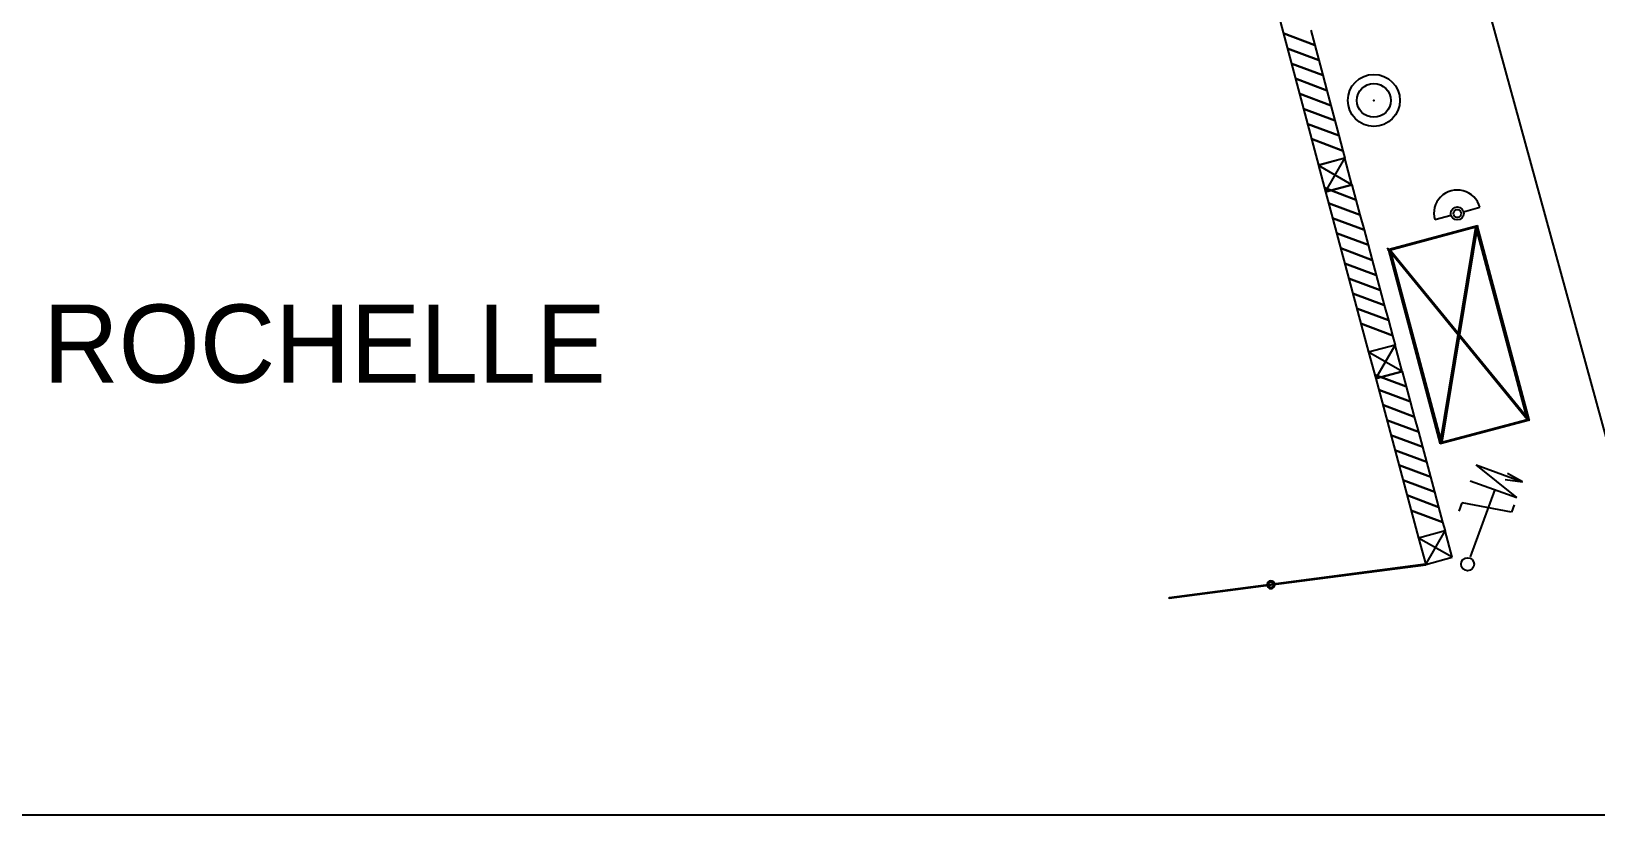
# Model space of a CAD drawing. Extents: x -215 to 206, y -120 to -34.
# Drawn here: x -153.79 to -129.74, y -120.09 to -108.04 of the extents above; entities that cross this region are included whole.
import ezdxf
from ezdxf.enums import TextEntityAlignment as Align

# ---------------------------------------------------------------- set-up
doc = ezdxf.new("R2010")
doc.units = 0
doc.header["$MEASUREMENT"] = 0
doc.layers.add('TOP$BATI', color=7, linetype='CONTINUOUS')
doc.styles.add('txt', font='TXT', dxfattribs={"height": 0.2})

msp = doc.modelspace()

# ---------------------------------------------------------------- linework, layer by layer
at = {"layer": 'TOP$BATI', "color": 7, "linetype": 'Continuous'}
for p, q in [((-131.697, -106.57, 991.352), (-128.745, -117.346, 991.352)), ((-134.71, -107.432, 1000.18), (-134.002, -110.101, 1000.18)), ((-134.058, -108.252, 1000.18), (-134.541, -108.07, 1000.18)), ((-134.541, -108.07, 1000.18), (-134.058, -108.252, 1000.18)), ((-134.119, -108.02, 1000.18), (-134.058, -108.252, 1000.18)), ((-133.996, -108.484, 1000.18), (-134.479, -108.302, 1000.18)), ((-134.479, -108.302, 1000.18), (-133.996, -108.484, 1000.18)), ((-134.058, -108.252, 1000.18), (-133.996, -108.484, 1000.18)), ((-133.996, -108.484, 1000.18), (-133.935, -108.716, 1000.18)), ((-133.935, -108.716, 1000.18), (-134.418, -108.534, 1000.18)), ((-134.418, -108.534, 1000.18), (-133.935, -108.716, 1000.18)), ((-133.935, -108.716, 1000.18), (-133.873, -108.948, 1000.18)), ((-133.873, -108.948, 1000.18), (-134.356, -108.766, 1000.18)), ((-134.356, -108.766, 1000.18), (-133.873, -108.948, 1000.18)), ((-133.873, -108.948, 1000.18), (-133.812, -109.18, 1000.18)), ((-133.812, -109.18, 1000.18), (-134.295, -108.998, 1000.18)), ((-134.295, -108.998, 1000.18), (-133.812, -109.18, 1000.18)), ((-133.812, -109.18, 1000.18), (-133.75, -109.412, 1000.18)), ((-133.75, -109.412, 1000.18), (-134.233, -109.23, 1000.18)), ((-134.233, -109.23, 1000.18), (-133.75, -109.412, 1000.18)), ((-133.75, -109.412, 1000.18), (-133.689, -109.644, 1000.18)), ((-133.689, -109.644, 1000.18), (-134.172, -109.462, 1000.18)), ((-134.172, -109.462, 1000.18), (-133.689, -109.644, 1000.18)), ((-133.689, -109.644, 1000.18), (-133.627, -109.876, 1000.18)), ((-133.627, -109.876, 1000.18), (-134.11, -109.694, 1000.18)), ((-134.11, -109.694, 1000.18), (-133.627, -109.876, 1000.18)), ((-133.627, -109.876, 1000.18), (-133.596, -109.993, 1000.18)), ((-133.596, -109.993, 1000.255), (-134.002, -110.101, 1000.255)), ((-133.596, -109.993, 1000.255), (-134.002, -110.102, 1000.255)), ((-134.002, -110.102, 1000.255), (-133.893, -110.508, 1000.255)), ((-133.487, -110.399, 1000.255), (-134.002, -110.102, 1000.255)), ((-134.002, -110.102, 1000.255), (-133.893, -110.508, 1000.255)), ((-133.893, -110.508, 1000.255), (-133.596, -109.993, 1000.255)), ((-133.487, -110.399, 1000.255), (-133.596, -109.993, 1000.255)), ((-133.487, -110.399, 1000.255), (-133.893, -110.508, 1000.255)), ((-133.893, -110.508, 1000.255), (-133.487, -110.399, 1000.255)), ((-133.487, -110.399, 1000.255), (-133.425, -110.631, 1000.255)), ((-133.425, -110.631, 1000.255), (-133.908, -110.45, 1000.255)), ((-133.908, -110.45, 1000.255), (-133.425, -110.631, 1000.255)), ((-133.893, -110.508, 1000.255), (-133.229, -112.976, 1000.255)), ((-133.425, -110.631, 1000.255), (-133.363, -110.862, 1000.255)), ((-133.363, -110.862, 1000.255), (-133.846, -110.682, 1000.255)), ((-133.846, -110.682, 1000.255), (-133.363, -110.862, 1000.255)), ((-133.363, -110.862, 1000.255), (-133.3, -111.094, 1000.255)), ((-132.213, -110.937, 1000.203), (-131.962, -110.868, 1000.203)), ((-131.769, -110.815, 1000.203), (-131.518, -110.746, 1000.203)), ((-133.3, -111.094, 1000.255), (-133.784, -110.914, 1000.255)), ((-133.784, -110.914, 1000.255), (-133.3, -111.094, 1000.255)), ((-133.3, -111.094, 1000.255), (-133.238, -111.326, 1000.255)), ((-132.914, -111.39, 1000.233), (-131.557, -111.028, 1000.233)), ((-131.582, -111.055, 1000.233), (-132.909, -111.41, 1000.233)), ((-132.13, -114.387, 1000.233), (-131.582, -111.055, 1000.233)), ((-131.557, -111.028, 1000.233), (-132.106, -114.36, 1000.233)), ((-131.557, -111.028, 1000.233), (-131.582, -111.055, 1000.233)), ((-131.582, -111.055, 1000.233), (-131.557, -111.028, 1000.233)), ((-131.579, -111.044, 1000.233), (-131.56, -111.039, 1000.233)), ((-130.785, -114.018, 1000.233), (-131.579, -111.044, 1000.233)), ((-131.56, -111.039, 1000.233), (-130.766, -114.013, 1000.233)), ((-133.238, -111.326, 1000.255), (-133.721, -111.145, 1000.255)), ((-133.721, -111.145, 1000.255), (-133.238, -111.326, 1000.255)), ((-133.238, -111.326, 1000.255), (-133.175, -111.558, 1000.255)), ((-133.175, -111.558, 1000.255), (-133.659, -111.377, 1000.255)), ((-133.659, -111.377, 1000.255), (-133.175, -111.558, 1000.255)), ((-133.113, -111.79, 1000.255), (-133.597, -111.609, 1000.255)), ((-133.597, -111.609, 1000.255), (-133.113, -111.79, 1000.255)), ((-133.175, -111.558, 1000.255), (-133.113, -111.79, 1000.255)), ((-130.793, -114.01, 1000.233), (-132.942, -111.378, 1000.233)), ((-132.942, -111.378, 1000.233), (-132.881, -111.422, 1000.233)), ((-132.895, -111.385, 1000.233), (-132.928, -111.415, 1000.233)), ((-132.928, -111.415, 1000.233), (-132.92, -111.394, 1000.233)), ((-132.92, -111.408, 1000.233), (-132.903, -111.392, 1000.233)), ((-132.92, -111.394, 1000.233), (-132.903, -111.406, 1000.233)), ((-132.127, -114.376, 1000.233), (-132.92, -111.408, 1000.233)), ((-132.909, -111.41, 1000.233), (-132.914, -111.39, 1000.233)), ((-132.903, -111.406, 1000.233), (-132.895, -111.385, 1000.233)), ((-132.903, -111.392, 1000.233), (-132.108, -114.371, 1000.233)), ((-132.881, -111.422, 1000.233), (-130.758, -114.021, 1000.233)), ((-133.051, -112.021, 1000.255), (-133.535, -111.841, 1000.255)), ((-133.535, -111.841, 1000.255), (-133.051, -112.021, 1000.255)), ((-133.113, -111.79, 1000.255), (-133.051, -112.021, 1000.255)), ((-132.989, -112.253, 1000.255), (-133.472, -112.073, 1000.255)), ((-133.472, -112.073, 1000.255), (-132.989, -112.253, 1000.255)), ((-133.051, -112.021, 1000.255), (-132.989, -112.253, 1000.255)), ((-132.926, -112.485, 1000.255), (-133.41, -112.304, 1000.255)), ((-133.41, -112.304, 1000.255), (-132.926, -112.485, 1000.255)), ((-132.989, -112.253, 1000.255), (-132.926, -112.485, 1000.255)), ((-132.864, -112.717, 1000.255), (-133.347, -112.536, 1000.255)), ((-133.347, -112.536, 1000.255), (-132.864, -112.717, 1000.255)), ((-132.926, -112.485, 1000.255), (-132.864, -112.717, 1000.255)), ((-132.864, -112.717, 1000.255), (-132.823, -112.867, 1000.255)), ((-132.823, -112.867, 1000.294), (-133.229, -112.976, 1000.294)), ((-132.823, -112.867, 1000.255), (-133.229, -112.976, 1000.255)), ((-133.229, -112.976, 1000.255), (-133.12, -113.381, 1000.255)), ((-132.714, -113.272, 1000.255), (-133.229, -112.976, 1000.255)), ((-133.229, -112.976, 1000.255), (-133.12, -113.381, 1000.255)), ((-133.12, -113.381, 1000.255), (-132.823, -112.867, 1000.255)), ((-132.714, -113.272, 1000.255), (-132.823, -112.867, 1000.255)), ((-132.714, -113.272, 1000.301), (-133.12, -113.381, 1000.301)), ((-133.12, -113.381, 1000.255), (-132.714, -113.272, 1000.255)), ((-132.714, -113.272, 1000.301), (-132.652, -113.504, 1000.301)), ((-132.652, -113.504, 1000.301), (-133.136, -113.323, 1000.301)), ((-133.136, -113.323, 1000.301), (-132.652, -113.504, 1000.301)), ((-133.12, -113.381, 1000.301), (-132.46, -115.834, 1000.301)), ((-132.652, -113.504, 1000.301), (-132.59, -113.736, 1000.301)), ((-132.59, -113.736, 1000.301), (-133.073, -113.555, 1000.301)), ((-133.073, -113.555, 1000.301), (-132.59, -113.736, 1000.301)), ((-132.59, -113.736, 1000.301), (-132.528, -113.968, 1000.301)), ((-132.528, -113.968, 1000.301), (-133.011, -113.787, 1000.301)), ((-133.011, -113.787, 1000.301), (-132.528, -113.968, 1000.301)), ((-132.465, -114.199, 1000.301), (-132.949, -114.019, 1000.301)), ((-132.949, -114.019, 1000.301), (-132.465, -114.199, 1000.301)), ((-132.528, -113.968, 1000.301), (-132.465, -114.199, 1000.301)), ((-132.106, -114.36, 1000.233), (-130.793, -114.01, 1000.233)), ((-130.793, -114.01, 1000.233), (-130.758, -114.021, 1000.233)), ((-130.758, -114.021, 1000.233), (-130.793, -114.01, 1000.233)), ((-130.766, -114.013, 1000.233), (-130.785, -114.018, 1000.233)), ((-132.403, -114.431, 1000.301), (-132.886, -114.251, 1000.301)), ((-132.886, -114.251, 1000.301), (-132.403, -114.431, 1000.301)), ((-132.465, -114.199, 1000.301), (-132.403, -114.431, 1000.301)), ((-130.758, -114.021, 1000.233), (-132.13, -114.387, 1000.233)), ((-132.341, -114.663, 1000.301), (-132.824, -114.482, 1000.301)), ((-132.824, -114.482, 1000.301), (-132.341, -114.663, 1000.301)), ((-132.403, -114.431, 1000.301), (-132.341, -114.663, 1000.301)), ((-132.106, -114.36, 1000.233), (-132.13, -114.387, 1000.233)), ((-132.13, -114.387, 1000.233), (-132.106, -114.36, 1000.233)), ((-132.108, -114.371, 1000.233), (-132.127, -114.376, 1000.233)), ((-132.278, -114.895, 1000.301), (-132.762, -114.714, 1000.301)), ((-132.762, -114.714, 1000.301), (-132.278, -114.895, 1000.301)), ((-132.341, -114.663, 1000.301), (-132.278, -114.895, 1000.301)), ((-130.952, -115.213, 1000.308), (-131.577, -114.709, 1000.308)), ((-131.577, -114.709, 1000.308), (-130.863, -114.969, 1000.308)), ((-132.216, -115.126, 1000.301), (-132.699, -114.946, 1000.301)), ((-132.699, -114.946, 1000.301), (-132.216, -115.126, 1000.301)), ((-132.278, -114.895, 1000.301), (-132.216, -115.126, 1000.301)), ((-131.666, -114.954, 1000.308), (-130.952, -115.213, 1000.308)), ((-131.128, -114.936, 1000.308), (-130.863, -114.969, 1000.308)), ((-130.863, -114.969, 1000.308), (-131.094, -114.843, 1000.308)), ((-132.154, -115.358, 1000.301), (-132.637, -115.177, 1000.301)), ((-132.637, -115.177, 1000.301), (-132.154, -115.358, 1000.301)), ((-132.216, -115.126, 1000.301), (-132.154, -115.358, 1000.301)), ((-131.29, -115.09, 1000.308), (-131.667, -116.124, 1000.308)), ((-132.091, -115.59, 1000.301), (-132.575, -115.409, 1000.301)), ((-132.575, -115.409, 1000.301), (-132.091, -115.59, 1000.301)), ((-132.154, -115.358, 1000.301), (-132.091, -115.59, 1000.301)), ((-131.837, -115.423, 1000.308), (-131.789, -115.292, 1000.308)), ((-131.034, -115.439, 1000.308), (-131.789, -115.292, 1000.308)), ((-130.993, -115.326, 1000.308), (-131.034, -115.439, 1000.308)), ((-132.091, -115.59, 1000.301), (-132.055, -115.725, 1000.301)), ((-132.055, -115.725, 1000.339), (-132.46, -115.834, 1000.339)), ((-132.055, -115.725, 1000.339), (-132.46, -115.834, 1000.339)), ((-132.46, -115.834, 1000.339), (-132.351, -116.24, 1000.339)), ((-131.946, -116.131, 1000.339), (-132.46, -115.834, 1000.339)), ((-132.46, -115.834, 1000.339), (-132.351, -116.24, 1000.339)), ((-132.351, -116.24, 1000.339), (-132.055, -115.725, 1000.339)), ((-131.946, -116.131, 1000.339), (-132.055, -115.725, 1000.339)), ((-132.351, -116.24, 1000.339), (-131.946, -116.131, 1000.339)), ((-134.732, -116.542, 1000.339), (-132.353, -116.23, 1000.339)), ((-132.35, -116.25, 1000.339), (-134.73, -116.562, 1000.339)), ((-132.353, -116.23, 1000.339), (-132.35, -116.25, 1000.339)), ((-136.298, -116.747, 1000.339), (-134.732, -116.542, 1000.339)), ((-134.73, -116.562, 1000.339), (-136.296, -116.767, 1000.339)), ((-134.769, -116.538, 994.919), (-134.787, -116.531, 994.919)), ((-134.787, -116.531, 994.919), (-134.769, -116.538, 994.919)), ((-134.73, -116.562, 1000.339), (-134.732, -116.542, 1000.339)), ((-134.732, -116.542, 1000.339), (-134.73, -116.562, 1000.339)), ((-134.675, -116.573, 994.919), (-134.694, -116.566, 994.919)), ((-134.694, -116.566, 994.919), (-134.675, -116.573, 994.919)), ((-136.296, -116.767, 1000.339), (-136.298, -116.747, 1000.339)), ((-214.726, -120.091, 989.685), (206.037, -120.091, 989.685))]:
    msp.add_line(p, q, dxfattribs=at)
for centre, radius in [((-133.149, -109.103, 1000.19), 0.4), ((-133.149, -109.103, 1000.19), 0.26), ((-131.866, -110.842, 1000.203), 0.1), ((-131.866, -110.842, 1000.203), 0.06), ((-131.708, -116.237, 1000.308), 0.1)]:
    msp.add_circle(centre, radius, dxfattribs=at)
for centre, radius, start, end in [((-131.866, -110.842, 1000.203), 0.36, 15.3189, 195.3189), ((-134.731, -116.552, 994.919), 0.06, 160, 340), ((-134.731, -116.552, 994.919), 0.06, 340, 160), ((-134.731, -116.552, 994.919), 0.04, 160, 340), ((-134.731, -116.552, 994.919), 0.04, 340, 160)]:
    msp.add_arc(centre, radius, start, end, dxfattribs=at)
msp.add_point((-133.149, -109.103, 1000.19), dxfattribs=at)

# ---------------------------------------------------------------- texts
at = {"layer": 'TOP$BATI', "color": 7, "linetype": 'Continuous', "style": 'txt'}
msp.add_text('COMMUNE DE LA ROCHELLE', height=1.2, dxfattribs=at).set_placement((-156.282, -113.443, 991.352), align=Align.CENTER)

doc.saveas('drawing.dxf')
